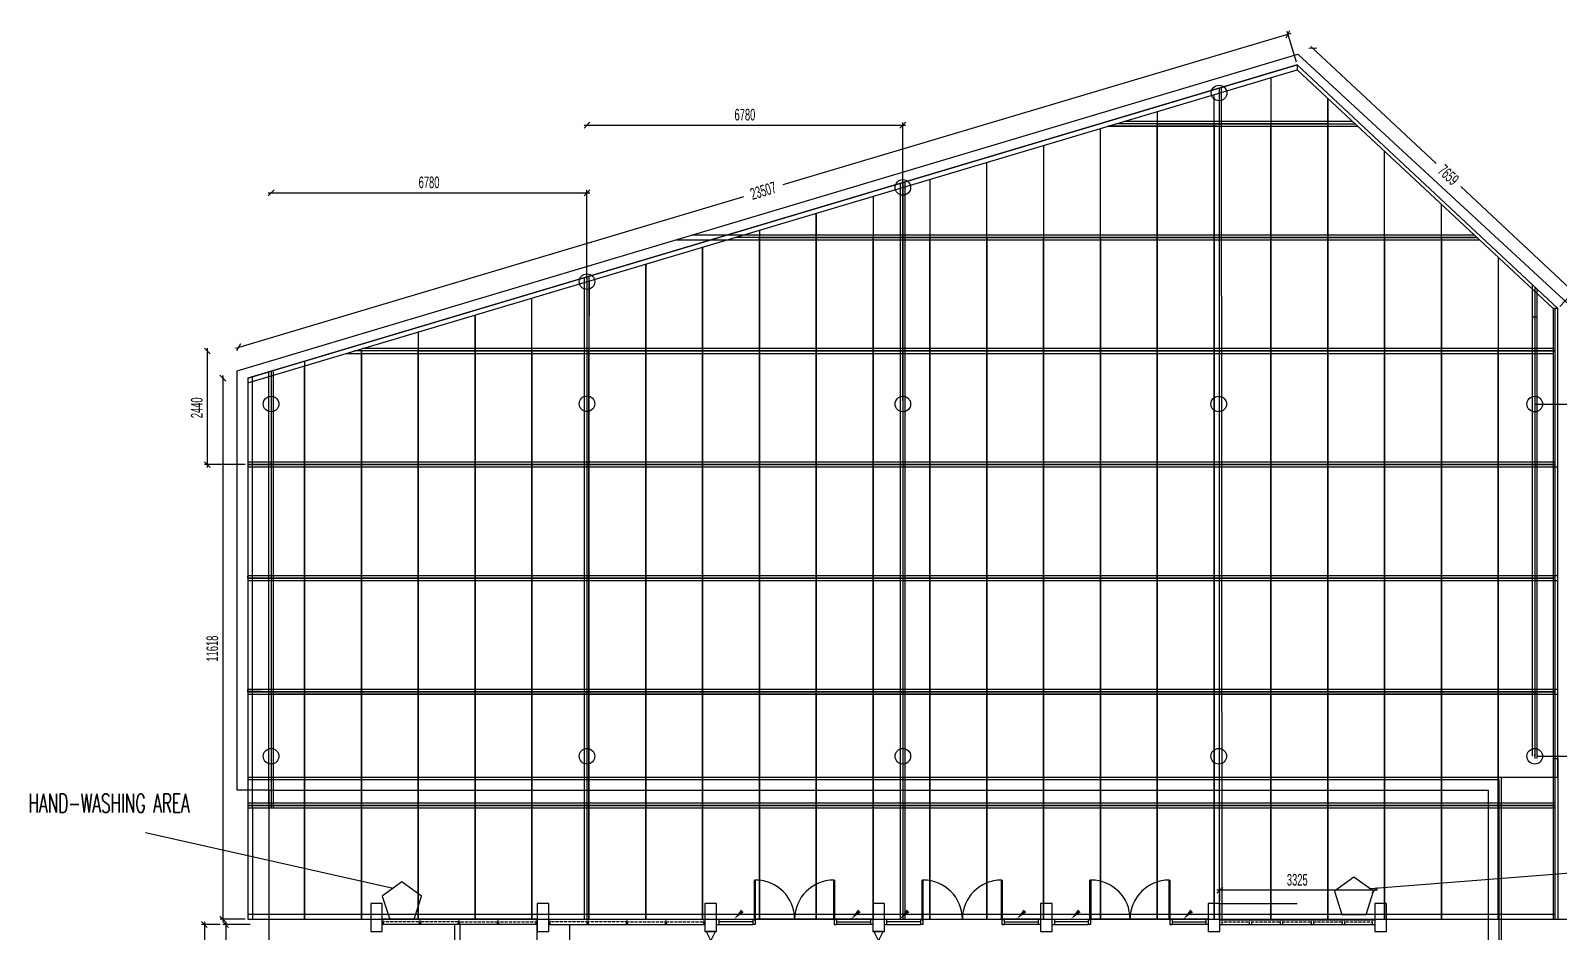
# Model space of a CAD drawing. Extents: x 33440 to 82647, y -26226 to 14644.
# Drawn here: x 33440 to 66234, y -4702 to 14644 of the extents above; entities that cross this region are included whole.
import ezdxf
from ezdxf.enums import TextEntityAlignment as Align

# ---------------------------------------------------------------- set-up
doc = ezdxf.new("R2010")
doc.units = 0
doc.header["$MEASUREMENT"] = 0
doc.header["$PDMODE"] = 35
doc.linetypes.add('HIDDEN', pattern=[0.375, 0.25, -0.125])
doc.layers.get('0').update_dxf_attribs({"linetype": 'CONTINUOUS'})
doc.layers.get('DEFPOINTS').update_dxf_attribs({"linetype": 'CONTINUOUS'})
for name, color, linetype in [('ARROW', 11, 'CONTINUOUS'), ('C- Section', 163, 'CONTINUOUS'), ('EL', 2, 'CONTINUOUS'), ('EXISTING', 7, 'CONTINUOUS'), ('LABEL', 3, 'CONTINUOUS'), ('Plywood', 32, 'CONTINUOUS'), ('SPEC', 2, 'CONTINUOUS')]:
    doc.layers.add(name, color=color, linetype=linetype)
doc.styles.add('R100', font='ic-romns.shx', dxfattribs={"width": 0.6, "height": 250})
doc.styles.add('ROMANS', font='romans')
doc.dimstyles.new('R100', dxfattribs={"dimtxt": 250, "dimasz": 125, "dimexe": 60, "dimexo": 60, "dimgap": 100, "dimtad": 1, "dimtoh": 1, "dimdec": 0, "dimzin": 0, "dimdsep": 46, "dimtxsty": 'R100', "dimblk1": 'OBLIQUE', "dimblk2": 'OBLIQUE', "dimsah": 1, "dimcen": 0, "dimdle": 60, "dimclrd": 9, "dimclre": 9, "dimclrt": 2, "dimadec": 0, "dimazin": 0, "dimtfac": 1, "dimtdec": 0, "dimtofl": 0, "dimtmove": 2, "dimatfit": 3, "dimldrblk": 'OBLIQUE', "dimfxl": 1, "dimtolj": 1, "dimtzin": 0, "dimarcsym": 0})

# ---------------------------------------------------------------- blocks, each defined once
blk = doc.blocks.new('_OBLIQUE')
at = {"color": 0, "linetype": 'ByBlock', "ltscale": 2000}
blk.add_line((-0.5, -0.5), (0.5, 0.5), dxfattribs=at)
blk = doc.blocks.new('*D13')
at = {"layer": 'DEFPOINTS', "color": 0, "linetype": 'ByBlock', "ltscale": 2000}
for p in [(37568, -4552), (37171, -15352), (37568, -15352)]:
    blk.add_point(p, dxfattribs=at)
at = {"layer": 'LABEL', "color": 9, "linetype": 'ByBlock', "lineweight": -2, "ltscale": 2000}
for p, q in [((37508, -4552), (37111, -4552)), ((37171, -4492), (37171, -9531)), ((37171, -15412), (37171, -10374)), ((37508, -15352), (37111, -15352))]:
    blk.add_line(p, q, dxfattribs=at)
at = {"layer": 'LABEL', "color": 9, "linetype": 'ByBlock', "lineweight": -2, "ltscale": 2000, "xscale": 125, "yscale": 125, "zscale": 125}
for p, rotation in [((37171, -4552), 90), ((37171, -15352), 270)]:
    blk.add_blockref('_OBLIQUE', p, dxfattribs=dict(at, rotation=rotation))
at = {"layer": 'LABEL', "color": 0, "linetype": 'ByBlock', "ltscale": 2000, "insert": (37171, -9952), "char_height": 250, "attachment_point": 5, "rotation": 90, "style": 'R100'}
blk.add_mtext('\\A1;10800', dxfattribs=at)
blk = doc.blocks.new('*D16')
at = {"layer": 'DEFPOINTS', "color": 0, "linetype": 'ByBlock', "ltscale": 2000}
for p in [(38215, -4552), (37629, -8152), (38215, -8152)]:
    blk.add_point(p, dxfattribs=at)
at = {"layer": 'LABEL', "color": 9, "linetype": 'ByBlock', "lineweight": -2, "ltscale": 2000}
for p, q in [((38155, -4552), (37569, -4552)), ((37629, -4492), (37629, -5988)), ((37629, -8212), (37629, -6717)), ((38155, -8152), (37569, -8152))]:
    blk.add_line(p, q, dxfattribs=at)
at = {"layer": 'LABEL', "color": 9, "linetype": 'ByBlock', "lineweight": -2, "ltscale": 2000, "xscale": 125, "yscale": 125, "zscale": 125}
for p, rotation in [((37629, -4552), 90), ((37629, -8152), 270)]:
    blk.add_blockref('_OBLIQUE', p, dxfattribs=dict(at, rotation=rotation))
at = {"layer": 'LABEL', "color": 0, "linetype": 'ByBlock', "ltscale": 2000, "insert": (37629, -6352), "char_height": 250, "attachment_point": 5, "rotation": 90, "style": 'R100'}
blk.add_mtext('\\A1;3600', dxfattribs=at)
blk = doc.blocks.new('*D22')
at = {"layer": 'DEFPOINTS', "color": 0, "linetype": 'ByBlock', "ltscale": 2000}
for p in [(58965, -3819), (58965, -4102), (62290, -4102)]:
    blk.add_point(p, dxfattribs=at)
at = {"layer": 'LABEL', "color": 9, "linetype": 'ByBlock', "lineweight": -2, "ltscale": 2000}
for p, q in [((62350, -3819), (58905, -3819)), ((58965, -4042), (58965, -3759))]:
    blk.add_line(p, q, dxfattribs=at)
at = {"layer": 'LABEL', "color": 9, "linetype": 'ByBlock', "lineweight": -2, "ltscale": 2000, "xscale": 125, "yscale": 125, "zscale": 125, "rotation": 180}
blk.add_blockref('_OBLIQUE', (58965, -3819), dxfattribs=at)
at = {"layer": 'LABEL', "color": 9, "linetype": 'ByBlock', "lineweight": -2, "ltscale": 2000, "xscale": 125, "yscale": 125, "zscale": 125}
blk.add_blockref('_OBLIQUE', (62290, -3819), dxfattribs=at)
at = {"layer": 'LABEL', "color": 0, "linetype": 'ByBlock', "ltscale": 2000, "insert": (60628, -3594), "char_height": 250, "attachment_point": 5, "style": 'R100'}
blk.add_mtext('\\A1;3325', dxfattribs=at)
blk = doc.blocks.new('*D28')
at = {"layer": 'DEFPOINTS', "color": 0, "linetype": 'ByBlock', "ltscale": 2000}
for p in [(38103, 7180), (37567, -4437), (38103, -4437)]:
    blk.add_point(p, dxfattribs=at)
at = {"layer": 'LABEL', "color": 9, "linetype": 'ByBlock', "lineweight": -2, "ltscale": 2000}
for p, q in [((37567, 7240), (37567, -4497)), ((38043, -4437), (37507, -4437))]:
    blk.add_line(p, q, dxfattribs=at)
at = {"layer": 'LABEL', "color": 9, "linetype": 'ByBlock', "lineweight": -2, "ltscale": 2000, "xscale": 125, "yscale": 125, "zscale": 125}
for p, rotation in [((37567, 7180), 90), ((37567, -4437), 270)]:
    blk.add_blockref('_OBLIQUE', p, dxfattribs=dict(at, rotation=rotation))
at = {"layer": 'LABEL', "color": 0, "linetype": 'ByBlock', "ltscale": 2000, "insert": (37342, 1372), "char_height": 250, "attachment_point": 5, "rotation": 90, "style": 'R100'}
blk.add_mtext('\\A1;11618', dxfattribs=at)
blk = doc.blocks.new('*D29')
at = {"layer": 'DEFPOINTS', "color": 0, "linetype": 'ByBlock', "ltscale": 2000}
for p in [(60430, 14567), (60628, 13905), (38103, 7180)]:
    blk.add_point(p, dxfattribs=at)
at = {"layer": 'LABEL', "color": 9, "linetype": 'ByBlock', "lineweight": -2, "ltscale": 2000}
for p, q in [((60488, 14584), (49585, 11329)), ((60611, 13963), (60413, 14624)), ((37848, 7825), (48750, 11079))]:
    blk.add_line(p, q, dxfattribs=at)
at = {"layer": 'LABEL', "color": 9, "linetype": 'ByBlock', "lineweight": -2, "ltscale": 2000, "xscale": 125, "yscale": 125, "zscale": 125}
for p, rotation in [((60430, 14567), 16.62337128927191), ((37905, 7842), 196.6233712892719)]:
    blk.add_blockref('_OBLIQUE', p, dxfattribs=dict(at, rotation=rotation))
at = {"layer": 'LABEL', "color": 7, "linetype": 'ByBlock', "ltscale": 2000, "insert": (49167, 11204), "char_height": 250, "attachment_point": 5, "rotation": 16.6234, "style": 'R100'}
blk.add_mtext('\\A1;23507', dxfattribs=at)
blk = doc.blocks.new('*D30')
at = {"layer": 'DEFPOINTS', "color": 0, "linetype": 'ByBlock', "ltscale": 2000}
for p in [(60628, 13905), (66558, 9034), (66223, 8675)]:
    blk.add_point(p, dxfattribs=at)
at = {"layer": 'LABEL', "color": 9, "linetype": 'ByBlock', "lineweight": -2, "ltscale": 2000}
for p, q in [((60919, 14305), (63609, 11790)), ((66602, 8993), (64136, 11298)), ((66264, 8719), (66599, 9078))]:
    blk.add_line(p, q, dxfattribs=at)
at = {"layer": 'LABEL', "color": 9, "linetype": 'ByBlock', "lineweight": -2, "ltscale": 2000, "xscale": 125, "yscale": 125, "zscale": 125}
for p, rotation in [((60963, 14264), 136.9311814756081), ((66558, 9034), 316.9311814756081)]:
    blk.add_blockref('_OBLIQUE', p, dxfattribs=dict(at, rotation=rotation))
at = {"layer": 'LABEL', "color": 7, "linetype": 'ByBlock', "ltscale": 2000, "insert": (63873, 11544), "char_height": 250, "attachment_point": 5, "rotation": 316.9312, "style": 'R100'}
blk.add_mtext('\\A1;7659', dxfattribs=at)
blk = doc.blocks.new('*D31')
at = {"layer": 'DEFPOINTS', "color": 0, "ltscale": 2000}
for p in [(40396, 7763), (37234, 5323), (38103, 5323)]:
    blk.add_point(p, dxfattribs=at)
at = {"layer": 'LABEL', "color": 9, "lineweight": -2, "ltscale": 2000}
for p, q in [((37234, 7823), (37234, 5263)), ((38043, 5323), (37174, 5323))]:
    blk.add_line(p, q, dxfattribs=at)
at = {"layer": 'LABEL', "color": 9, "lineweight": -2, "ltscale": 2000, "xscale": 125, "yscale": 125, "zscale": 125}
for p, rotation in [((37234, 7763), 90), ((37234, 5323), 270)]:
    blk.add_blockref('_OBLIQUE', p, dxfattribs=dict(at, rotation=rotation))
at = {"layer": 'LABEL', "color": 0, "ltscale": 2000, "insert": (37009, 6543), "char_height": 250, "attachment_point": 5, "rotation": 90, "style": 'R100'}
blk.add_mtext('\\A1;2440', dxfattribs=at)
blk = doc.blocks.new('*D32')
at = {"layer": 'DEFPOINTS', "color": 0, "linetype": 'ByBlock', "ltscale": 2000}
for p in [(45383, 11158), (45383, 9252), (38603, 6624)]:
    blk.add_point(p, dxfattribs=at)
at = {"layer": 'LABEL', "color": 9, "linetype": 'ByBlock', "lineweight": -2, "ltscale": 2000}
for p, q in [((38543, 11158), (45443, 11158)), ((45383, 9312), (45383, 11218))]:
    blk.add_line(p, q, dxfattribs=at)
at = {"layer": 'LABEL', "color": 9, "linetype": 'ByBlock', "lineweight": -2, "ltscale": 2000, "xscale": 125, "yscale": 125, "zscale": 125, "rotation": 180}
blk.add_blockref('_OBLIQUE', (38603, 11158), dxfattribs=at)
at = {"layer": 'LABEL', "color": 9, "linetype": 'ByBlock', "lineweight": -2, "ltscale": 2000, "xscale": 125, "yscale": 125, "zscale": 125}
blk.add_blockref('_OBLIQUE', (45383, 11158), dxfattribs=at)
at = {"layer": 'LABEL', "color": 7, "linetype": 'ByBlock', "ltscale": 2000, "insert": (41993, 11383), "char_height": 250, "attachment_point": 5, "style": 'R100'}
blk.add_mtext('\\A1;6780', dxfattribs=at)
blk = doc.blocks.new('*D33')
at = {"layer": 'DEFPOINTS', "color": 0, "linetype": 'ByBlock', "ltscale": 2000}
for p in [(65725, 6623), (65725, -940), (67845, -940)]:
    blk.add_point(p, dxfattribs=at)
at = {"layer": 'LABEL', "color": 9, "linetype": 'ByBlock', "lineweight": -2, "ltscale": 2000}
for p, q in [((67845, 6683), (67845, -1000)), ((65785, -940), (67905, -940))]:
    blk.add_line(p, q, dxfattribs=at)
at = {"layer": 'LABEL', "color": 9, "linetype": 'ByBlock', "lineweight": -2, "ltscale": 2000, "xscale": 125, "yscale": 125, "zscale": 125}
for p, rotation in [((67845, 6623), 90), ((67845, -940), 270)]:
    blk.add_blockref('_OBLIQUE', p, dxfattribs=dict(at, rotation=rotation))
at = {"layer": 'LABEL', "color": 0, "linetype": 'ByBlock', "ltscale": 2000, "insert": (67620, 2842), "char_height": 250, "attachment_point": 5, "rotation": 90, "style": 'R100'}
blk.add_mtext('\\A1;7563', dxfattribs=at)
blk = doc.blocks.new('*D34')
at = {"layer": 'DEFPOINTS', "color": 0, "linetype": 'ByBlock', "ltscale": 2000}
for p in [(66223, 8675), (66223, -4437), (67089, -4437)]:
    blk.add_point(p, dxfattribs=at)
at = {"layer": 'LABEL', "color": 9, "linetype": 'ByBlock', "lineweight": -2, "ltscale": 2000}
for p, q in [((67089, 8735), (67089, -4497)), ((66283, -4437), (67149, -4437))]:
    blk.add_line(p, q, dxfattribs=at)
at = {"layer": 'LABEL', "color": 9, "linetype": 'ByBlock', "lineweight": -2, "ltscale": 2000, "xscale": 125, "yscale": 125, "zscale": 125}
for p, rotation in [((67089, 8675), 90), ((67089, -4437), 270)]:
    blk.add_blockref('_OBLIQUE', p, dxfattribs=dict(at, rotation=rotation))
at = {"layer": 'LABEL', "color": 0, "linetype": 'ByBlock', "ltscale": 2000, "insert": (66864, 2119), "char_height": 250, "attachment_point": 5, "rotation": 90, "style": 'R100'}
blk.add_mtext('\\A1;13113', dxfattribs=at)
blk = doc.blocks.new('*D35')
at = {"layer": 'DEFPOINTS', "color": 0, "linetype": 'ByBlock', "ltscale": 2000}
for p in [(52163, 12611), (45383, 6630), (52163, 6630)]:
    blk.add_point(p, dxfattribs=at)
at = {"layer": 'LABEL', "color": 9, "linetype": 'ByBlock', "lineweight": -2, "ltscale": 2000}
for p, q in [((45323, 12611), (52223, 12611)), ((52163, 6690), (52163, 12671))]:
    blk.add_line(p, q, dxfattribs=at)
at = {"layer": 'LABEL', "color": 9, "linetype": 'ByBlock', "lineweight": -2, "ltscale": 2000, "xscale": 125, "yscale": 125, "zscale": 125, "rotation": 180}
blk.add_blockref('_OBLIQUE', (45383, 12611), dxfattribs=at)
at = {"layer": 'LABEL', "color": 9, "linetype": 'ByBlock', "lineweight": -2, "ltscale": 2000, "xscale": 125, "yscale": 125, "zscale": 125}
blk.add_blockref('_OBLIQUE', (52163, 12611), dxfattribs=at)
at = {"layer": 'LABEL', "color": 0, "linetype": 'ByBlock', "ltscale": 2000, "insert": (48773, 12836), "char_height": 250, "attachment_point": 5, "style": 'R100'}
blk.add_mtext('\\A1;6780', dxfattribs=at)
blk = doc.blocks.new('*D36')
at = {"layer": 'DEFPOINTS', "color": 0, "linetype": 'ByBlock', "ltscale": 2000}
for p in [(58950, 13302), (65675, 6624), (69467, 6624)]:
    blk.add_point(p, dxfattribs=at)
at = {"layer": 'LABEL', "color": 9, "linetype": 'ByBlock', "lineweight": -2, "ltscale": 2000}
for p, q in [((69467, 13362), (69467, 6564)), ((65735, 6624), (69527, 6624))]:
    blk.add_line(p, q, dxfattribs=at)
at = {"layer": 'LABEL', "color": 9, "linetype": 'ByBlock', "lineweight": -2, "ltscale": 2000, "xscale": 125, "yscale": 125, "zscale": 125}
for p, rotation in [((69467, 13302), 90), ((69467, 6624), 270)]:
    blk.add_blockref('_OBLIQUE', p, dxfattribs=dict(at, rotation=rotation))
at = {"layer": 'LABEL', "color": 7, "linetype": 'ByBlock', "ltscale": 2000, "insert": (69242, 9963), "char_height": 250, "attachment_point": 5, "rotation": 90, "style": 'R100'}
blk.add_mtext('\\A1;6678', dxfattribs=at)
blk = doc.blocks.new('*D37')
at = {"layer": 'DEFPOINTS', "color": 0, "linetype": 'ByBlock', "ltscale": 2000}
for p in [(52163, 11276), (65725, 6623), (68599, 6623)]:
    blk.add_point(p, dxfattribs=at)
at = {"layer": 'LABEL', "color": 9, "linetype": 'ByBlock', "lineweight": -2, "ltscale": 2000}
for p, q in [((68599, 11336), (68599, 6563)), ((65785, 6623), (68659, 6623))]:
    blk.add_line(p, q, dxfattribs=at)
at = {"layer": 'LABEL', "color": 9, "linetype": 'ByBlock', "lineweight": -2, "ltscale": 2000, "xscale": 125, "yscale": 125, "zscale": 125}
for p, rotation in [((68599, 11276), 90), ((68599, 6623), 270)]:
    blk.add_blockref('_OBLIQUE', p, dxfattribs=dict(at, rotation=rotation))
at = {"layer": 'LABEL', "color": 7, "linetype": 'ByBlock', "ltscale": 2000, "insert": (68374, 8949), "char_height": 250, "attachment_point": 5, "rotation": 90, "style": 'R100'}
blk.add_mtext('\\A1;4653', dxfattribs=at)
blk = doc.blocks.new('*D38')
at = {"layer": 'DEFPOINTS', "color": 0, "linetype": 'ByBlock', "ltscale": 2000}
for p in [(65725, -940), (66223, -4437), (67612, -4437)]:
    blk.add_point(p, dxfattribs=at)
at = {"layer": 'LABEL', "color": 9, "linetype": 'ByBlock', "lineweight": -2, "ltscale": 2000}
for p, q in [((67612, -880), (67612, -4497)), ((66283, -4437), (67672, -4437))]:
    blk.add_line(p, q, dxfattribs=at)
at = {"layer": 'LABEL', "color": 9, "linetype": 'ByBlock', "lineweight": -2, "ltscale": 2000, "xscale": 125, "yscale": 125, "zscale": 125}
for p, rotation in [((67612, -940), 90), ((67612, -4437), 270)]:
    blk.add_blockref('_OBLIQUE', p, dxfattribs=dict(at, rotation=rotation))
at = {"layer": 'LABEL', "color": 0, "linetype": 'ByBlock', "ltscale": 2000, "insert": (67387, -2688), "char_height": 250, "attachment_point": 5, "rotation": 90, "style": 'R100'}
blk.add_mtext('\\A1;3498', dxfattribs=at)
blk = doc.blocks.new('*D39')
at = {"layer": 'DEFPOINTS', "color": 0, "linetype": 'ByBlock', "ltscale": 2000}
for p in [(60628, 13905), (66163, -4437), (72304, -4437)]:
    blk.add_point(p, dxfattribs=at)
at = {"layer": 'LABEL', "color": 9, "linetype": 'ByBlock', "lineweight": -2, "ltscale": 2000}
for p, q in [((72304, 13965), (72304, -4497)), ((66223, -4437), (72364, -4437))]:
    blk.add_line(p, q, dxfattribs=at)
at = {"layer": 'LABEL', "color": 9, "linetype": 'ByBlock', "lineweight": -2, "ltscale": 2000, "xscale": 125, "yscale": 125, "zscale": 125}
for p, rotation in [((72304, 13905), 90), ((72304, -4437), 270)]:
    blk.add_blockref('_OBLIQUE', p, dxfattribs=dict(at, rotation=rotation))
at = {"layer": 'LABEL', "color": 7, "linetype": 'ByBlock', "ltscale": 2000, "insert": (72079, 4734), "char_height": 250, "attachment_point": 5, "rotation": 90, "style": 'R100'}
blk.add_mtext('\\A1;18343', dxfattribs=at)

msp = doc.modelspace()

# ---------------------------------------------------------------- linework, layer by layer
at = {"color": 7, "ltscale": 2000}
for p, q in [((37877.8, 7339.5), (60640.6, 14140.1)), ((60640.6, 14140.1), (66447.8, 8766.5)), ((60627.8, 13905.3), (38102.8, 7180.3)), ((66222.8, 8675.3), (60627.8, 13905.3)), ((66222.8, -1389.7), (66222.8, 8675.3)), ((66222.8, -1389.7), (66222.8, 8675.3)), ((37877.8, -1664.7), (37877.8, 7339.5)), ((37919.1, 7310.2), (37919.1, 7310.2)), ((65002.8, -1389.7), (66222.8, -1389.7)), ((38102.8, -1664.7), (37877.8, -1664.7)), ((38552.8, -1664.7), (38102.8, -1664.7)), ((58965.3, -4102.2), (60627.8, -4102.2))]:
    msp.add_line(p, q, dxfattribs=at)
for centre in [(58950.5, 13302.5), (52162.8, 11276), (45382.8, 9251.8), (38602.8, 6624), (45382.8, 6630), (52162.8, 6624), (58942.8, 6624), (65725.3, 6623), (38602.8, -939.7), (45382.8, -939.7), (52162.8, -939.7), (58942.8, -939.7), (65725.3, -939.7)]:
    msp.add_circle(centre, 167.3, dxfattribs=at)
at = {"layer": 'ARROW', "color": 7, "ltscale": 2000}
for p, q in [((58950.5, 13404.5), (58950.5, -4452.2)), ((59015.3, -4452.2), (59000.5, 13419.4)), ((52112.8, -4437.2), (52112.8, 11363.1)), ((52162.8, 11378), (52162.8, -4437.2)), ((52212.8, -4437.2), (52212.8, 11392.9)), ((45332.8, -4437.2), (45332.8, 9338.8)), ((45382.8, 9353.8), (45382.8, -4437.2)), ((45432.8, -4437.2), (45432.8, 9368.7)), ((65675.3, -939.7), (65675.3, 9187.1)), ((65725.3, 9140.3), (65725.3, -939.7)), ((65775.3, -989.7), (65775.3, 9093.6)), ((65775.3, 8487.4), (65675.3, 8487.4)), ((38552.8, -2048.2), (38552.8, 7314.6)), ((38602.8, 7329.5), (38602.8, -2048.2)), ((38602.8, 7329.5), (38602.8, -939.7)), ((38652.8, -2048.2), (38652.8, 7314.6)), ((65775.3, 391.8), (38552.8, 391.8)), ((38602.8, -939.7), (38602.8, -989.7)), ((65725.3, -939.7), (65725.3, -889.7)), ((65725.3, -889.7), (65725.3, -989.7))]:
    msp.add_line(p, q, dxfattribs=at)
at = {"layer": 'C- Section', "color": 7, "ltscale": 2000}
for p, q in [((38102.8, 7078.3), (60627.8, 13803.3)), ((38552.8, 7314.6), (60627.8, 13905.3)), ((60627.8, 13905.3), (60627.8, 13803.3)), ((60627.8, 13905.3), (66222.8, 8675.3)), ((60627.8, 13803.3), (66120.8, 8675.3)), ((58900.5, 12591.8), (56570, 12591.8)), ((56570, 12591.8), (61925.5, 12591.8)), ((61816.3, 12693.8), (56911.6, 12693.8)), ((58842.8, 12693.8), (58521, 12693.8)), ((58842.8, 12642.8), (58842.8, 12693.8)), ((64430, 10253.8), (47632.5, 10253.8)), ((52112.8, 10253.8), (51746, 10253.8)), ((52112.8, 10202.8), (52112.8, 10253.8)), ((47291.1, 10151.8), (64539.2, 10151.8)), ((66222.8, 8675.3), (66120.8, 8675.3)), ((66120.8, 8675.3), (66120.8, -4437.2)), ((66222.8, -989.7), (66222.8, 8675.3)), ((40224.7, 7711.8), (66120.8, 7711.8)), ((66120.8, 7813.8), (40566.3, 7813.8)), ((45332.8, 7813.8), (45063, 7813.8)), ((45332.8, 7762.8), (45332.8, 7813.8)), ((38102.8, 7180.3), (38652.8, 7344.5)), ((38652.8, 7344.5), (38102.8, 7180.3)), ((38204.8, 7210.7), (38102.8, 7180.3)), ((38102.8, 7180.3), (38102.8, 7078.3)), ((38102.8, 7180.3), (38102.8, -4437.2)), ((38204.8, -2048.2), (38204.8, 7210.7)), ((66172.8, 5373.8), (38102.8, 5373.8)), ((38102.8, 5271.8), (38652.8, 5271.8)), ((38602.8, 5322.8), (38602.8, 5373.8)), ((38602.8, 5271.8), (66222.8, 5271.8)), ((38652.8, 5271.8), (41605, 5271.8)), ((66222.8, 2933.8), (38102.8, 2933.8)), ((38102.8, 2882.8), (38102.8, 2933.8)), ((38102.8, 2831.8), (66222.8, 2831.8)), ((66222.8, 493.8), (38102.8, 493.8)), ((38102.8, 442.8), (38102.8, 493.8)), ((38102.8, 493.8), (38395, 493.8)), ((38102.8, 391.8), (38652.8, 391.8)), ((38602.8, 391.8), (66222.8, 391.8)), ((38102.8, -227.7), (38102.8, -329.7)), ((66222.8, -329.7), (66222.8, -227.7)), ((66120.8, -989.7), (66222.8, -989.7)), ((66222.8, -989.7), (66222.8, -4437.2)), ((66162.8, -1946.2), (38102.8, -1946.2)), ((38102.8, -1946.2), (38102.8, -1997.2)), ((66162.8, -2048.2), (66162.8, -1946.2)), ((38102.8, -1997.2), (38102.8, -2048.2)), ((38102.8, -1997.2), (38102.8, -2048.2)), ((38102.8, -2048.2), (66162.8, -2048.2)), ((38204.8, -2048.2), (38204.8, -4437.2)), ((38552.8, -2048.2), (38652.8, -2048.2)), ((35906, -2576), (41225.9, -3771.8)), ((69230, -3235.3), (62197.1, -3789.8)), ((66162.8, -4335.2), (38102.8, -4335.2)), ((38102.8, -4437.2), (66162.8, -4437.2)), ((66162.8, -4437.2), (66222.8, -4437.2))]:
    msp.add_line(p, q, dxfattribs=at)
for points in [[(61424.6, -3840.3), (61585.4, -4335.2), (62105.8, -4335.2), (62266.6, -3840.3), (61845.6, -3534.4)], [(40990.3, -3943), (41151.1, -4437.9), (41671.5, -4437.9), (41832.4, -3943), (41411.3, -3637.1)]]:
    msp.add_lwpolyline(points, close=True, dxfattribs=at)
at = {"layer": 'EL', "color": 7}
for p, q in [((47939.1, -4702.2), (48040.3, -4904.7)), ((48040.3, -4904.7), (48141.6, -4702.2)), ((51539.1, -4702.2), (51640.3, -4904.7)), ((51640.3, -4904.7), (51741.6, -4702.2))]:
    msp.add_line(p, q, dxfattribs=at)
for points in [[(48141.6, -4702.2), (47939.1, -4702.2)], [(51741.6, -4702.2), (51539.1, -4702.2)]]:
    msp.add_lwpolyline(points, dxfattribs=at)
at = {"layer": 'EXISTING', "color": 7}
for p, q in [((38102.8, -1389.7), (46295.3, -1389.7)), ((38102.8, -1439.7), (46295.3, -1439.7)), ((46295.3, -1389.7), (53495.3, -1389.7)), ((46295.3, -1439.7), (53495.3, -1439.7)), ((53405, -1439.7), (64952.8, -1439.7)), ((53495.3, -1389.7), (65002.8, -1389.7)), ((38552.8, -1664.7), (46295.3, -1664.7)), ((38552.8, -1664.7), (38552.8, -17652.2)), ((46295.3, -1664.7), (53495.3, -1664.7)), ((53495.3, -1664.7), (64727.8, -1664.7)), ((48977.3, -4437.2), (48977.3, -3599.2)), ((49002.3, -3599.2), (48977.3, -3599.2)), ((49002.3, -4437.2), (49002.3, -3598.7)), ((50678.3, -4437.2), (50678.3, -3598.7)), ((50678.3, -3599.2), (50703.3, -3599.2)), ((50703.3, -4437.2), (50703.3, -3599.2)), ((52577.3, -4437.2), (52577.3, -3599.2)), ((52602.3, -3599.2), (52577.3, -3599.2)), ((52602.3, -4437.2), (52602.3, -3598.7)), ((54278.3, -4437.2), (54278.3, -3598.7)), ((54278.3, -3599.2), (54303.3, -3599.2)), ((54303.3, -4437.2), (54303.3, -3599.2)), ((56177.3, -4437.2), (56177.3, -3599.2)), ((56202.3, -3599.2), (56177.3, -3599.2)), ((56202.3, -4437.2), (56202.3, -3598.7)), ((57878.3, -4437.2), (57878.3, -3598.7)), ((57878.3, -3599.2), (57903.3, -3599.2)), ((57903.3, -4437.2), (57903.3, -3599.2)), ((44315.3, -4437.2), (40990.3, -4437.2)), ((44315.3, -4552.2), (40990.3, -4552.2)), ((42540.3, -4552.2), (42540.3, -8162.2)), ((42655.3, -4552.2), (42655.3, -8277.2)), ((44315.3, -8852.2), (44315.3, -4552.2)), ((44565.3, -4437.2), (47915.3, -4437.2)), ((44565.3, -4552.2), (47915.3, -4552.2)), ((45015.3, -8852.2), (45015.3, -4552.2)), ((48165.3, -4437.2), (48940.3, -4437.2)), ((48165.3, -4552.2), (48940.3, -4552.2)), ((48215.3, -4437.2), (48215.3, -4552.2)), ((48940.3, -4437.2), (48940.3, -4552.2)), ((48940.3, -4437.2), (48977.3, -4437.2)), ((48990.3, -4552.2), (48940.3, -4552.2)), ((48977.3, -4437.2), (48977.3, -4462.2)), ((49002.3, -4437.2), (48977.3, -4437.2)), ((48977.3, -4462.2), (48990.3, -4462.2)), ((48990.3, -4462.2), (48990.3, -4552.2)), ((50678.3, -4437.2), (49002.3, -4437.2)), ((50678.3, -4437.2), (50703.3, -4437.2)), ((50703.3, -4462.2), (50690.3, -4462.2)), ((50690.3, -4462.2), (50690.3, -4552.2)), ((50690.3, -4552.2), (50740.3, -4552.2)), ((50740.3, -4437.2), (50703.3, -4437.2)), ((50703.3, -4437.2), (50703.3, -4462.2)), ((50740.3, -4437.2), (50740.3, -4552.2)), ((51515.3, -4437.2), (50740.3, -4437.2)), ((51515.3, -4552.2), (50740.3, -4552.2)), ((51465.3, -4437.2), (51465.3, -4552.2)), ((51765.3, -4437.2), (52540.3, -4437.2)), ((51765.3, -4552.2), (52540.3, -4552.2)), ((51815.3, -4437.2), (51815.3, -4552.2)), ((52540.3, -4437.2), (52540.3, -4552.2)), ((52540.3, -4437.2), (52577.3, -4437.2)), ((52590.3, -4552.2), (52540.3, -4552.2)), ((52602.3, -4437.2), (52577.3, -4437.2)), ((52577.3, -4437.2), (52577.3, -4462.2)), ((52577.3, -4462.2), (52590.3, -4462.2)), ((52590.3, -4462.2), (52590.3, -4552.2)), ((52602.3, -4437.2), (54278.3, -4437.2)), ((54278.3, -4437.2), (54303.3, -4437.2)), ((54290.3, -4462.2), (54290.3, -4552.2)), ((54303.3, -4462.2), (54290.3, -4462.2)), ((54290.3, -4552.2), (54340.3, -4552.2)), ((54340.3, -4437.2), (54303.3, -4437.2)), ((54303.3, -4437.2), (54303.3, -4462.2)), ((55115.3, -4437.2), (54340.3, -4437.2)), ((54340.3, -4437.2), (54340.3, -4552.2)), ((55115.3, -4552.2), (54340.3, -4552.2)), ((55065.3, -4437.2), (55065.3, -4552.2)), ((55365.3, -4437.2), (56140.3, -4437.2)), ((55365.3, -4552.2), (56140.3, -4552.2)), ((55415.3, -4437.2), (55415.3, -4552.2)), ((56140.3, -4437.2), (56140.3, -4552.2)), ((56140.3, -4437.2), (56177.3, -4437.2)), ((56190.3, -4552.2), (56140.3, -4552.2)), ((56177.3, -4437.2), (56177.3, -4462.2)), ((56202.3, -4437.2), (56177.3, -4437.2)), ((56177.3, -4462.2), (56190.3, -4462.2)), ((56190.3, -4462.2), (56190.3, -4552.2)), ((57878.3, -4437.2), (56202.3, -4437.2)), ((57878.3, -4437.2), (57903.3, -4437.2)), ((57903.3, -4462.2), (57890.3, -4462.2)), ((57890.3, -4462.2), (57890.3, -4552.2)), ((57890.3, -4552.2), (57940.3, -4552.2)), ((57940.3, -4437.2), (57903.3, -4437.2)), ((57903.3, -4437.2), (57903.3, -4462.2)), ((57940.3, -4437.2), (57940.3, -4552.2)), ((58715.3, -4437.2), (57940.3, -4437.2)), ((58715.3, -4552.2), (57940.3, -4552.2)), ((58665.3, -4437.2), (58665.3, -4552.2))]:
    msp.add_line(p, q, dxfattribs=at)
at = {"layer": 'EXISTING', "color": 7, "ltscale": 500}
for p, q in [((64952.8, -1439.7), (64952.8, -20152.2)), ((65002.8, -1389.7), (65002.8, -20152.2)), ((64727.8, -1664.7), (64727.8, -20152.2)), ((48940.3, -4494.7), (48215.3, -4494.7)), ((50740.3, -4494.7), (51465.3, -4494.7)), ((52540.3, -4494.7), (51815.3, -4494.7)), ((54340.3, -4494.7), (55065.3, -4494.7)), ((56140.3, -4494.7), (55415.3, -4494.7)), ((57940.3, -4494.7), (58665.3, -4494.7)), ((58965.3, -4452.2), (62290.3, -4452.2)), ((58965.3, -4552.2), (62290.3, -4552.2))]:
    msp.add_line(p, q, dxfattribs=at)
at = {"layer": 'EXISTING', "color": 7, "linetype": 'HIDDEN'}
for p, q in [((41015.3, -4552.2), (41015.3, -4437.2)), ((41790.3, -4494.7), (41015.3, -4494.7)), ((41790.3, -4552.2), (41790.3, -4437.2)), ((41815.3, -4552.2), (41815.3, -4437.2)), ((42627.8, -4494.7), (41815.3, -4494.7)), ((42627.8, -4552.2), (42627.8, -4437.2)), ((42652.8, -4552.2), (42652.8, -4437.2)), ((42652.8, -4494.7), (43465.3, -4494.7)), ((43465.3, -4552.2), (43465.3, -4437.2)), ((43490.3, -4552.2), (43490.3, -4437.2)), ((43490.3, -4494.7), (44290.3, -4494.7)), ((44290.3, -4552.2), (44290.3, -4437.2)), ((44590.3, -4552.2), (44590.3, -4437.2)), ((45390.3, -4494.7), (44590.3, -4494.7)), ((45390.3, -4552.2), (45390.3, -4437.2)), ((45415.3, -4552.2), (45415.3, -4437.2)), ((46227.8, -4494.7), (45415.3, -4494.7)), ((46227.8, -4552.2), (46227.8, -4437.2)), ((46252.8, -4552.2), (46252.8, -4437.2)), ((46252.8, -4494.7), (47065.3, -4494.7)), ((47065.3, -4552.2), (47065.3, -4437.2)), ((47090.3, -4552.2), (47090.3, -4437.2)), ((47090.3, -4494.7), (47890.3, -4494.7)), ((47890.3, -4552.2), (47890.3, -4437.2)), ((59015.3, -4552.2), (59015.3, -4452.2)), ((59605.3, -4502.2), (59015.3, -4502.2)), ((59605.3, -4552.2), (59605.3, -4452.2)), ((59655.3, -4552.2), (59655.3, -4452.2)), ((60270.3, -4502.2), (59655.3, -4502.2)), ((60270.3, -4552.2), (60270.3, -4452.2)), ((60320.3, -4552.2), (60320.3, -4452.2)), ((60935.3, -4502.2), (60320.3, -4502.2)), ((60935.3, -4552.2), (60935.3, -4452.2)), ((60985.3, -4552.2), (60985.3, -4452.2)), ((61600.3, -4502.2), (60985.3, -4502.2)), ((61600.3, -4552.2), (61600.3, -4452.2)), ((61650.3, -4552.2), (61650.3, -4452.2)), ((62240.3, -4502.2), (61650.3, -4502.2)), ((62240.3, -4552.2), (62240.3, -4452.2))]:
    msp.add_line(p, q, dxfattribs=at)
at = {"layer": 'EXISTING', "color": 7, "ltscale": 500}
for points in [[(40990.3, -4702.2), (40990.3, -4102.2), (40740.3, -4102.2), (40740.3, -4702.2)], [(44565.3, -4702.2), (44565.3, -4102.2), (44315.3, -4102.2), (44315.3, -4702.2)], [(48165.3, -4702.2), (48165.3, -4102.2), (47915.3, -4102.2), (47915.3, -4702.2)], [(51765.3, -4702.2), (51765.3, -4102.2), (51515.3, -4102.2), (51515.3, -4702.2)], [(55365.3, -4702.2), (55365.3, -4102.2), (55115.3, -4102.2), (55115.3, -4702.2)], [(58965.3, -4702.2), (58965.3, -4102.2), (58715.3, -4102.2), (58715.3, -4702.2)], [(62540.3, -4702.2), (62540.3, -4102.2), (62290.3, -4102.2), (62290.3, -4702.2)]]:
    msp.add_lwpolyline(points, close=True, dxfattribs=at)
at = {"layer": 'EXISTING', "color": 7}
for centre, start, end in [((49002.3, -4437.2), 0, 90), ((50678.3, -4437.2), 90, 180), ((52602.3, -4437.2), 0, 90), ((54278.3, -4437.2), 90, 180), ((56202.3, -4437.2), 0, 90), ((57878.3, -4437.2), 90, 180)]:
    msp.add_arc(centre, 838, start, end, dxfattribs=at)
at = {"layer": 'Plywood', "color": 7, "ltscale": 2000}
for p, q in [((60062.8, 13634.6), (60062.8, 12642.8)), ((58842.8, 12642.8), (58842.8, 13270.3)), ((61282.8, 12642.8), (61282.8, 13191.8)), ((61282.8, 13191.8), (61282.8, 12642.8)), ((57622.8, 12906.1), (57622.8, 12642.8)), ((56402.8, 10202.8), (56402.8, 12541.9)), ((57622.8, 12642.8), (56740.8, 12642.8)), ((57622.8, 10202.8), (57622.8, 12642.8)), ((57622.8, 12642.8), (58842.8, 12642.8)), ((58842.8, 12642.8), (60062.8, 12642.8)), ((60062.8, 12642.8), (61282.8, 12642.8)), ((61282.8, 12642.8), (61870.9, 12642.8)), ((61282.8, 12642.8), (61282.8, 10202.8)), ((55182.8, 12177.6), (55182.8, 10202.8)), ((53962.8, 10202.8), (53962.8, 11813.4)), ((62502.8, 10202.8), (62502.8, 12052.9)), ((52742.8, 11449.1), (52742.8, 10202.8)), ((51522.8, 11084.9), (51522.8, 10202.8)), ((63722.8, 10202.8), (63722.8, 10913.9)), ((50302.8, 10720.7), (50302.8, 10202.8)), ((50302.8, 10202.8), (50302.8, 10720.7)), ((49082.8, 10202.8), (48568.1, 10202.8)), ((49082.8, 10356.4), (49082.8, 10202.8)), ((49082.8, 10202.8), (50302.8, 10202.8)), ((49082.8, 7762.8), (49082.8, 10202.8)), ((50302.8, 10202.8), (51522.8, 10202.8)), ((51522.8, 10202.8), (52742.8, 10202.8)), ((52742.8, 10202.8), (53962.8, 10202.8)), ((53962.8, 10202.8), (55182.8, 10202.8)), ((55182.8, 10202.8), (56402.8, 10202.8)), ((56402.8, 10202.8), (57622.8, 10202.8)), ((61282.8, 10202.8), (62502.8, 10202.8)), ((62502.8, 10202.8), (63722.8, 10202.8)), ((63722.8, 10202.8), (64484.6, 10202.8)), ((64484.6, 10202.8), (63722.8, 10202.8)), ((63722.8, 10202.8), (63722.8, 7762.8)), ((47862.8, 7762.8), (47862.8, 9992.2)), ((47862.8, 9992.2), (47862.8, 7762.8)), ((46642.8, 7762.8), (46642.8, 9627.9)), ((46642.8, 9627.9), (46642.8, 7762.8)), ((64942.8, 9775), (64942.8, 7762.8)), ((45432.8, 9266.7), (45422.8, 7762.8)), ((44202.8, 7762.8), (44202.8, 8899.5)), ((42982.8, 7762.8), (42982.8, 8535.2)), ((42982.8, 8535.2), (42982.8, 7762.8)), ((66162.8, 7762.8), (66162.8, 8675.3)), ((41762.8, 8171), (41762.8, 7762.8)), ((39322.8, 7544.5), (39322.8, 5322.8)), ((40542.8, 7762.8), (40395.5, 7762.8)), ((40542.8, 5322.8), (40542.8, 7762.8)), ((41762.8, 7762.8), (42982.8, 7762.8)), ((42982.8, 7762.8), (44202.8, 7762.8)), ((44202.8, 7762.8), (45422.8, 7762.8)), ((44202.8, 7762.8), (45422.8, 7762.8)), ((45422.8, 7762.8), (46642.8, 7762.8)), ((46642.8, 7762.8), (47862.8, 7762.8)), ((47862.8, 7762.8), (49082.8, 7762.8)), ((63722.8, 7762.8), (64942.8, 7762.8)), ((64942.8, 7762.8), (66162.8, 7762.8)), ((39322.8, 5322.8), (39322.8, 7442.5)), ((38102.8, 7180.3), (38102.8, 5322.8)), ((38102.8, 5322.8), (39322.8, 5322.8)), ((39322.8, 5322.8), (40542.8, 5322.8))]:
    msp.add_line(p, q, dxfattribs=at)
for points in [[(58842.8, 10202.8), (58842.8, 12642.8), (57622.8, 12642.8), (57622.8, 10202.8)], [(60062.8, 10202.8), (60062.8, 12642.8), (58842.8, 12642.8), (58842.8, 10202.8)], [(61282.8, 10202.8), (61282.8, 12642.8), (60062.8, 12642.8), (60062.8, 10202.8)], [(50302.8, 7762.8), (50302.8, 10202.8), (49082.8, 10202.8), (49082.8, 7762.8)], [(51522.8, 7762.8), (51522.8, 10202.8), (50302.8, 10202.8), (50302.8, 7762.8)], [(52742.8, 7762.8), (52742.8, 10202.8), (51522.8, 10202.8), (51522.8, 7762.8)], [(53962.8, 7762.8), (53962.8, 10202.8), (52742.8, 10202.8), (52742.8, 7762.8)], [(55182.8, 7762.8), (55182.8, 10202.8), (53962.8, 10202.8), (53962.8, 7762.8)], [(56402.8, 7762.8), (56402.8, 10202.8), (55182.8, 10202.8), (55182.8, 7762.8)], [(57622.8, 7762.8), (57622.8, 10202.8), (56402.8, 10202.8), (56402.8, 7762.8)], [(58842.8, 7762.8), (58842.8, 10202.8), (57622.8, 10202.8), (57622.8, 7762.8)], [(60062.8, 7762.8), (60062.8, 10202.8), (58842.8, 10202.8), (58842.8, 7762.8)], [(61282.8, 7762.8), (61282.8, 10202.8), (60062.8, 10202.8), (60062.8, 7762.8)], [(62502.8, 7762.8), (62502.8, 10202.8), (61282.8, 10202.8), (61282.8, 7762.8)], [(63722.8, 7762.8), (63722.8, 10202.8), (62502.8, 10202.8), (62502.8, 7762.8)], [(41762.8, 5322.8), (41762.8, 7762.8), (40542.8, 7762.8), (40542.8, 5322.8)], [(42982.8, 5322.8), (42982.8, 7762.8), (41762.8, 7762.8), (41762.8, 5322.8)], [(44202.8, 5322.8), (44202.8, 7762.8), (42982.8, 7762.8), (42982.8, 5322.8)], [(45422.8, 5322.8), (45422.8, 7762.8), (44202.8, 7762.8), (44202.8, 5322.8)], [(45422.8, 5322.8), (45422.8, 7762.8), (44202.8, 7762.8), (44202.8, 5322.8)], [(46642.8, 5322.8), (46642.8, 7762.8), (45422.8, 7762.8), (45422.8, 5322.8)], [(47862.8, 5322.8), (47862.8, 7762.8), (46642.8, 7762.8), (46642.8, 5322.8)], [(49082.8, 5322.8), (49082.8, 7762.8), (47862.8, 7762.8), (47862.8, 5322.8)], [(50302.8, 5322.8), (50302.8, 7762.8), (49082.8, 7762.8), (49082.8, 5322.8)], [(51522.8, 5322.8), (51522.8, 7762.8), (50302.8, 7762.8), (50302.8, 5322.8)], [(52742.8, 5322.8), (52742.8, 7762.8), (51522.8, 7762.8), (51522.8, 5322.8)], [(53962.8, 5322.8), (53962.8, 7762.8), (52742.8, 7762.8), (52742.8, 5322.8)], [(55182.8, 5322.8), (55182.8, 7762.8), (53962.8, 7762.8), (53962.8, 5322.8)], [(56402.8, 5322.8), (56402.8, 7762.8), (55182.8, 7762.8), (55182.8, 5322.8)], [(57622.8, 5322.8), (57622.8, 7762.8), (56402.8, 7762.8), (56402.8, 5322.8)], [(58842.8, 5322.8), (58842.8, 7762.8), (57622.8, 7762.8), (57622.8, 5322.8)], [(60062.8, 5322.8), (60062.8, 7762.8), (58842.8, 7762.8), (58842.8, 5322.8)], [(61282.8, 5322.8), (61282.8, 7762.8), (60062.8, 7762.8), (60062.8, 5322.8)], [(62502.8, 5322.8), (62502.8, 7762.8), (61282.8, 7762.8), (61282.8, 5322.8)], [(63722.8, 5322.8), (63722.8, 7762.8), (62502.8, 7762.8), (62502.8, 5322.8)], [(64942.8, 5322.8), (64942.8, 7762.8), (63722.8, 7762.8), (63722.8, 5322.8)], [(66162.8, 5322.8), (66162.8, 7762.8), (64942.8, 7762.8), (64942.8, 5322.8)], [(39322.8, 2882.8), (39322.8, 5322.8), (38102.8, 5322.8), (38102.8, 2882.8)], [(39322.8, 2882.8), (39322.8, 5322.8), (38102.8, 5322.8), (38102.8, 2882.8)], [(40542.8, 2882.8), (40542.8, 5322.8), (39322.8, 5322.8), (39322.8, 2882.8)], [(40542.8, 2882.8), (40542.8, 5322.8), (39322.8, 5322.8), (39322.8, 2882.8)], [(41762.8, 2882.8), (41762.8, 5322.8), (40542.8, 5322.8), (40542.8, 2882.8)], [(41762.8, 2882.8), (41762.8, 5322.8), (40542.8, 5322.8), (40542.8, 2882.8)], [(42982.8, 2882.8), (42982.8, 5322.8), (41762.8, 5322.8), (41762.8, 2882.8)], [(42982.8, 2882.8), (42982.8, 5322.8), (41762.8, 5322.8), (41762.8, 2882.8)], [(44202.8, 2882.8), (44202.8, 5322.8), (42982.8, 5322.8), (42982.8, 2882.8)], [(44202.8, 2882.8), (44202.8, 5322.8), (42982.8, 5322.8), (42982.8, 2882.8)], [(45422.8, 2882.8), (45422.8, 5322.8), (44202.8, 5322.8), (44202.8, 2882.8)], [(45422.8, 2882.8), (45422.8, 5322.8), (44202.8, 5322.8), (44202.8, 2882.8)], [(45422.8, 2882.8), (45422.8, 5322.8), (44202.8, 5322.8), (44202.8, 2882.8)], [(45422.8, 2882.8), (45422.8, 5322.8), (44202.8, 5322.8), (44202.8, 2882.8)], [(46642.8, 2882.8), (46642.8, 5322.8), (45422.8, 5322.8), (45422.8, 2882.8)], [(47862.8, 2882.8), (47862.8, 5322.8), (46642.8, 5322.8), (46642.8, 2882.8)], [(49082.8, 2882.8), (49082.8, 5322.8), (47862.8, 5322.8), (47862.8, 2882.8)], [(50302.8, 2882.8), (50302.8, 5322.8), (49082.8, 5322.8), (49082.8, 2882.8)], [(51522.8, 2882.8), (51522.8, 5322.8), (50302.8, 5322.8), (50302.8, 2882.8)], [(52742.8, 2882.8), (52742.8, 5322.8), (51522.8, 5322.8), (51522.8, 2882.8)], [(53962.8, 2882.8), (53962.8, 5322.8), (52742.8, 5322.8), (52742.8, 2882.8)], [(55182.8, 2882.8), (55182.8, 5322.8), (53962.8, 5322.8), (53962.8, 2882.8)], [(56402.8, 2882.8), (56402.8, 5322.8), (55182.8, 5322.8), (55182.8, 2882.8)], [(57622.8, 2882.8), (57622.8, 5322.8), (56402.8, 5322.8), (56402.8, 2882.8)], [(58842.8, 2882.8), (58842.8, 5322.8), (57622.8, 5322.8), (57622.8, 2882.8)], [(60062.8, 2882.8), (60062.8, 5322.8), (58842.8, 5322.8), (58842.8, 2882.8)], [(61282.8, 2882.8), (61282.8, 5322.8), (60062.8, 5322.8), (60062.8, 2882.8)], [(62502.8, 2882.8), (62502.8, 5322.8), (61282.8, 5322.8), (61282.8, 2882.8)], [(63722.8, 2882.8), (63722.8, 5322.8), (62502.8, 5322.8), (62502.8, 2882.8)], [(64942.8, 2882.8), (64942.8, 5322.8), (63722.8, 5322.8), (63722.8, 2882.8)], [(66162.8, 2882.8), (66162.8, 5322.8), (64942.8, 5322.8), (64942.8, 2882.8)], [(39322.8, 442.8), (39322.8, 2882.8), (38102.8, 2882.8), (38102.8, 442.8)], [(40542.8, 442.8), (40542.8, 2882.8), (39322.8, 2882.8), (39322.8, 442.8)], [(41762.8, 442.8), (41762.8, 2882.8), (40542.8, 2882.8), (40542.8, 442.8)], [(42982.8, 442.8), (42982.8, 2882.8), (41762.8, 2882.8), (41762.8, 442.8)], [(44202.8, 442.8), (44202.8, 2882.8), (42982.8, 2882.8), (42982.8, 442.8)], [(45422.8, 442.8), (45422.8, 2882.8), (44202.8, 2882.8), (44202.8, 442.8)], [(45422.8, 442.8), (45422.8, 2882.8), (44202.8, 2882.8), (44202.8, 442.8)], [(46642.8, 442.8), (46642.8, 2882.8), (45422.8, 2882.8), (45422.8, 442.8)], [(47862.8, 442.8), (47862.8, 2882.8), (46642.8, 2882.8), (46642.8, 442.8)], [(49082.8, 442.8), (49082.8, 2882.8), (47862.8, 2882.8), (47862.8, 442.8)], [(50302.8, 442.8), (50302.8, 2882.8), (49082.8, 2882.8), (49082.8, 442.8)], [(51522.8, 442.8), (51522.8, 2882.8), (50302.8, 2882.8), (50302.8, 442.8)], [(52742.8, 442.8), (52742.8, 2882.8), (51522.8, 2882.8), (51522.8, 442.8)], [(53962.8, 442.8), (53962.8, 2882.8), (52742.8, 2882.8), (52742.8, 442.8)], [(55182.8, 442.8), (55182.8, 2882.8), (53962.8, 2882.8), (53962.8, 442.8)], [(56402.8, 442.8), (56402.8, 2882.8), (55182.8, 2882.8), (55182.8, 442.8)], [(57622.8, 442.8), (57622.8, 2882.8), (56402.8, 2882.8), (56402.8, 442.8)], [(58842.8, 442.8), (58842.8, 2882.8), (57622.8, 2882.8), (57622.8, 442.8)], [(60062.8, 442.8), (60062.8, 2882.8), (58842.8, 2882.8), (58842.8, 442.8)], [(61282.8, 442.8), (61282.8, 2882.8), (60062.8, 2882.8), (60062.8, 442.8)], [(62502.8, 442.8), (62502.8, 2882.8), (61282.8, 2882.8), (61282.8, 442.8)], [(63722.8, 442.8), (63722.8, 2882.8), (62502.8, 2882.8), (62502.8, 442.8)], [(64942.8, 442.8), (64942.8, 2882.8), (63722.8, 2882.8), (63722.8, 442.8)], [(66162.8, 442.8), (66162.8, 2882.8), (64942.8, 2882.8), (64942.8, 442.8)], [(39322.8, -1997.2), (39322.8, 442.8), (38102.8, 442.8), (38102.8, -1997.2)], [(40542.8, -1997.2), (40542.8, 442.8), (39322.8, 442.8), (39322.8, -1997.2)], [(41762.8, -1997.2), (41762.8, 442.8), (40542.8, 442.8), (40542.8, -1997.2)], [(42982.8, -1997.2), (42982.8, 442.8), (41762.8, 442.8), (41762.8, -1997.2)], [(44202.8, -1997.2), (44202.8, 442.8), (42982.8, 442.8), (42982.8, -1997.2)], [(45422.8, -1997.2), (45422.8, 442.8), (44202.8, 442.8), (44202.8, -1997.2)], [(46642.8, -1997.2), (46642.8, 442.8), (45422.8, 442.8), (45422.8, -1997.2)], [(47862.8, -1997.2), (47862.8, 442.8), (46642.8, 442.8), (46642.8, -1997.2)], [(49082.8, -1997.2), (49082.8, 442.8), (47862.8, 442.8), (47862.8, -1997.2)], [(50302.8, -1997.2), (50302.8, 442.8), (49082.8, 442.8), (49082.8, -1997.2)], [(51522.8, -1997.2), (51522.8, 442.8), (50302.8, 442.8), (50302.8, -1997.2)], [(52742.8, -1997.2), (52742.8, 442.8), (51522.8, 442.8), (51522.8, -1997.2)], [(53962.8, -1997.2), (53962.8, 442.8), (52742.8, 442.8), (52742.8, -1997.2)], [(55182.8, -1997.2), (55182.8, 442.8), (53962.8, 442.8), (53962.8, -1997.2)], [(56402.8, -1997.2), (56402.8, 442.8), (55182.8, 442.8), (55182.8, -1997.2)], [(57622.8, -1997.2), (57622.8, 442.8), (56402.8, 442.8), (56402.8, -1997.2)], [(58842.8, -1997.2), (58842.8, 442.8), (57622.8, 442.8), (57622.8, -1997.2)], [(60062.8, -1997.2), (60062.8, 442.8), (58842.8, 442.8), (58842.8, -1997.2)], [(61282.8, -1997.2), (61282.8, 442.8), (60062.8, 442.8), (60062.8, -1997.2)], [(62502.8, -1997.2), (62502.8, 442.8), (61282.8, 442.8), (61282.8, -1997.2)], [(63722.8, -1997.2), (63722.8, 442.8), (62502.8, 442.8), (62502.8, -1997.2)], [(64942.8, -1997.2), (64942.8, 442.8), (63722.8, 442.8), (63722.8, -1997.2)], [(66162.8, -1997.2), (66162.8, 442.8), (64942.8, 442.8), (64942.8, -1997.2)], [(39322.8, -4437.2), (39322.8, -1997.2), (38102.8, -1997.2), (38102.8, -4437.2)], [(40542.8, -4437.2), (40542.8, -1997.2), (39322.8, -1997.2), (39322.8, -4437.2)], [(41762.8, -4437.2), (41762.8, -1997.2), (40542.8, -1997.2), (40542.8, -4437.2)], [(42982.8, -4437.2), (42982.8, -1997.2), (41762.8, -1997.2), (41762.8, -4437.2)], [(44202.8, -4437.2), (44202.8, -1997.2), (42982.8, -1997.2), (42982.8, -4437.2)], [(45422.8, -4437.2), (45422.8, -1997.2), (44202.8, -1997.2), (44202.8, -4437.2)], [(46642.8, -4437.2), (46642.8, -1997.2), (45422.8, -1997.2), (45422.8, -4437.2)], [(47862.8, -4437.2), (47862.8, -1997.2), (46642.8, -1997.2), (46642.8, -4437.2)], [(49082.8, -4437.2), (49082.8, -1997.2), (47862.8, -1997.2), (47862.8, -4437.2)], [(50302.8, -4437.2), (50302.8, -1997.2), (49082.8, -1997.2), (49082.8, -4437.2)], [(51522.8, -4437.2), (51522.8, -1997.2), (50302.8, -1997.2), (50302.8, -4437.2)], [(52742.8, -4437.2), (52742.8, -1997.2), (51522.8, -1997.2), (51522.8, -4437.2)], [(53962.8, -4437.2), (53962.8, -1997.2), (52742.8, -1997.2), (52742.8, -4437.2)], [(55182.8, -4437.2), (55182.8, -1997.2), (53962.8, -1997.2), (53962.8, -4437.2)], [(56402.8, -4437.2), (56402.8, -1997.2), (55182.8, -1997.2), (55182.8, -4437.2)], [(57622.8, -4437.2), (57622.8, -1997.2), (56402.8, -1997.2), (56402.8, -4437.2)], [(58842.8, -4437.2), (58842.8, -1997.2), (57622.8, -1997.2), (57622.8, -4437.2)], [(60062.8, -4437.2), (60062.8, -1997.2), (58842.8, -1997.2), (58842.8, -4437.2)], [(61282.8, -4437.2), (61282.8, -1997.2), (60062.8, -1997.2), (60062.8, -4437.2)], [(62502.8, -4437.2), (62502.8, -1997.2), (61282.8, -1997.2), (61282.8, -4437.2)], [(63722.8, -4437.2), (63722.8, -1997.2), (62502.8, -1997.2), (62502.8, -4437.2)], [(64942.8, -4437.2), (64942.8, -1997.2), (63722.8, -1997.2), (63722.8, -4437.2)], [(66162.8, -4437.2), (66162.8, -1997.2), (64942.8, -1997.2), (64942.8, -4437.2)]]:
    msp.add_lwpolyline(points, close=True, dxfattribs=at)
at = {"layer": 'SPEC', "color": 7, "linetype": 'ByBlock'}
for points in [[(48543.3, -4436.4), (48749.5, -4289.1), (48690.6, -4230.2)], [(51053.4, -4436.4), (51259.6, -4289.1), (51200.7, -4230.2)], [(52096.3, -4436.4), (52302.6, -4289.1), (52243.6, -4230.2)], [(54606.5, -4436.4), (54812.7, -4289.1), (54753.8, -4230.2)], [(55773.1, -4436.4), (55979.4, -4289.1), (55920.4, -4230.2)], [(58184.8, -4436.4), (58391.1, -4289.1), (58332.2, -4230.2)]]:
    msp.add_solid(points, dxfattribs=at)

# ---------------------------------------------------------------- texts
at = {"layer": 'LABEL', "color": 7, "style": 'ROMANS', "width": 0.6}
msp.add_text('HAND-WASHING AREA', height=400, dxfattribs=at).set_placement((35127.1, -2150), align=Align.CENTER)

# ---------------------------------------------------------------- dimensions: what is measured, and where the dimension line sits
at = {"layer": 'LABEL', "color": 0, "linetype": 'ByBlock', "ltscale": 2000}
for base, p1, p2, angle, picture, middle in [((60430.3, 14566.7), (38102.8, 7180.3), (60627.8, 13905.3), 16.62337, '*D29', (49167.1, 11204)), ((66558.1, 9033.9), (60627.8, 13905.3), (66222.8, 8675.3), 316.93118, '*D30', (63872.9, 11543.9))]:
    dim = msp.add_linear_dim(base=base, p1=p1, p2=p2, angle=angle, dimstyle='R100', override={"dimse1": 1, "dimclrt": 7}, dxfattribs=at)
    dim.commit()
    dim.dimension.update_dxf_attribs({"geometry": picture, "text_midpoint": middle, "dimtype": 161})
for base, p1, p2, override, picture, middle in [((72304, -4437.2324), (60627.8127, 13905.2677), (66162.816, -4437.2324), {"dimse1": 1, "dimclrt": 7}, '*D39', (72079, 4734.0177)), ((69467, 6624), (58950.457, 13302.4811), (65675.2835, 6624), {"dimse1": 1, "dimclrt": 7}, '*D36', (69242, 9963.2406)), ((68599, 6623), (52162.8, 11276), (65725.3, 6623), {"dimse1": 1, "dimclrt": 7}, '*D37', (68374, 8949.5)), ((67089, -4437.2325), (66222.8127, 8675.2677), (66222.8127, -4437.2325), {"dimse1": 1, "dimclrt": 0}, '*D34', (66864, 2119.0176)), ((37566.7877, -4437.2324), (38102.8127, 7180.2677), (38102.8129, -4437.2324), {"dimse1": 1, "dimclrt": 0}, '*D28', (37341.7877, 1371.5177)), ((67845, -939.7), (65725.3, 6623), (65725.3, -939.7), {"dimse1": 1, "dimclrt": 0}, '*D33', (67620, 2841.6)), ((67612, -4437.2325), (65725.2835, -939.7323), (66222.8127, -4437.2325), {"dimse1": 1, "dimclrt": 0}, '*D38', (67387, -2688.4824))]:
    dim = msp.add_linear_dim(base=base, p1=p1, p2=p2, angle=90, dimstyle='R100', override=override, dxfattribs=at)
    dim.commit()
    dim.dimension.update_dxf_attribs({"geometry": picture, "text_midpoint": middle})
for base, p1, p2, override, picture, middle in [((52162.8, 12611), (45382.8, 6630), (52162.8, 6630), {"dimse1": 1, "dimclrt": 0}, '*D35', (48772.8, 12836)), ((45382.8, 11158), (38602.8, 6624), (45382.8, 9251.8), {"dimse1": 1, "dimclrt": 7}, '*D32', (41992.8, 11383))]:
    dim = msp.add_linear_dim(base=base, p1=p1, p2=p2, dimstyle='R100', override=override, dxfattribs=at)
    dim.commit()
    dim.dimension.update_dxf_attribs({"geometry": picture, "text_midpoint": middle, "dimtype": 160})
at = {"layer": 'LABEL', "color": 0, "ltscale": 2000}
dim = msp.add_linear_dim(base=(37234, 5322.8), p1=(40395.5, 7762.8), p2=(38102.8, 5322.8), angle=90, dimstyle='R100', override={"dimse1": 1, "dimclrt": 0}, dxfattribs=at)
dim.commit()
dim.dimension.update_dxf_attribs({"geometry": '*D31', "text_midpoint": (37009, 6542.8)})
at = {"layer": 'LABEL', "color": 0, "linetype": 'ByBlock', "ltscale": 2000}
dim = msp.add_linear_dim(base=(58965.3, -3819.2), p1=(62290.3, -4102.2), p2=(58965.3, -4102.2), dimstyle='R100', override={"dimse1": 1, "dimclrt": 0}, dxfattribs=at)
dim.commit()
dim.dimension.update_dxf_attribs({"geometry": '*D22', "text_midpoint": (60627.8, -3594.2)})
dim = msp.add_linear_dim(base=(37171.2, -15352.2), p1=(37567.6, -4552.2), p2=(37567.6, -15352.2), angle=90, dimstyle='R100', override={"dimtih": 0, "dimclrt": 0}, dxfattribs=at)
dim.commit()
dim.dimension.update_dxf_attribs({"geometry": '*D13', "text_midpoint": (37171.2, -9952.2), "dimtype": 160, "text_rotation": 90})
dim = msp.add_linear_dim(base=(37629.3, -8152.2), p1=(38214.9, -4552.2), p2=(38214.9, -8152.2), angle=90, dimstyle='R100', override={"dimtih": 0, "dimclrt": 0}, dxfattribs=at)
dim.commit()
dim.dimension.update_dxf_attribs({"geometry": '*D16', "text_midpoint": (37629.3, -6352.2), "text_rotation": 90})

doc.saveas('drawing.dxf')
